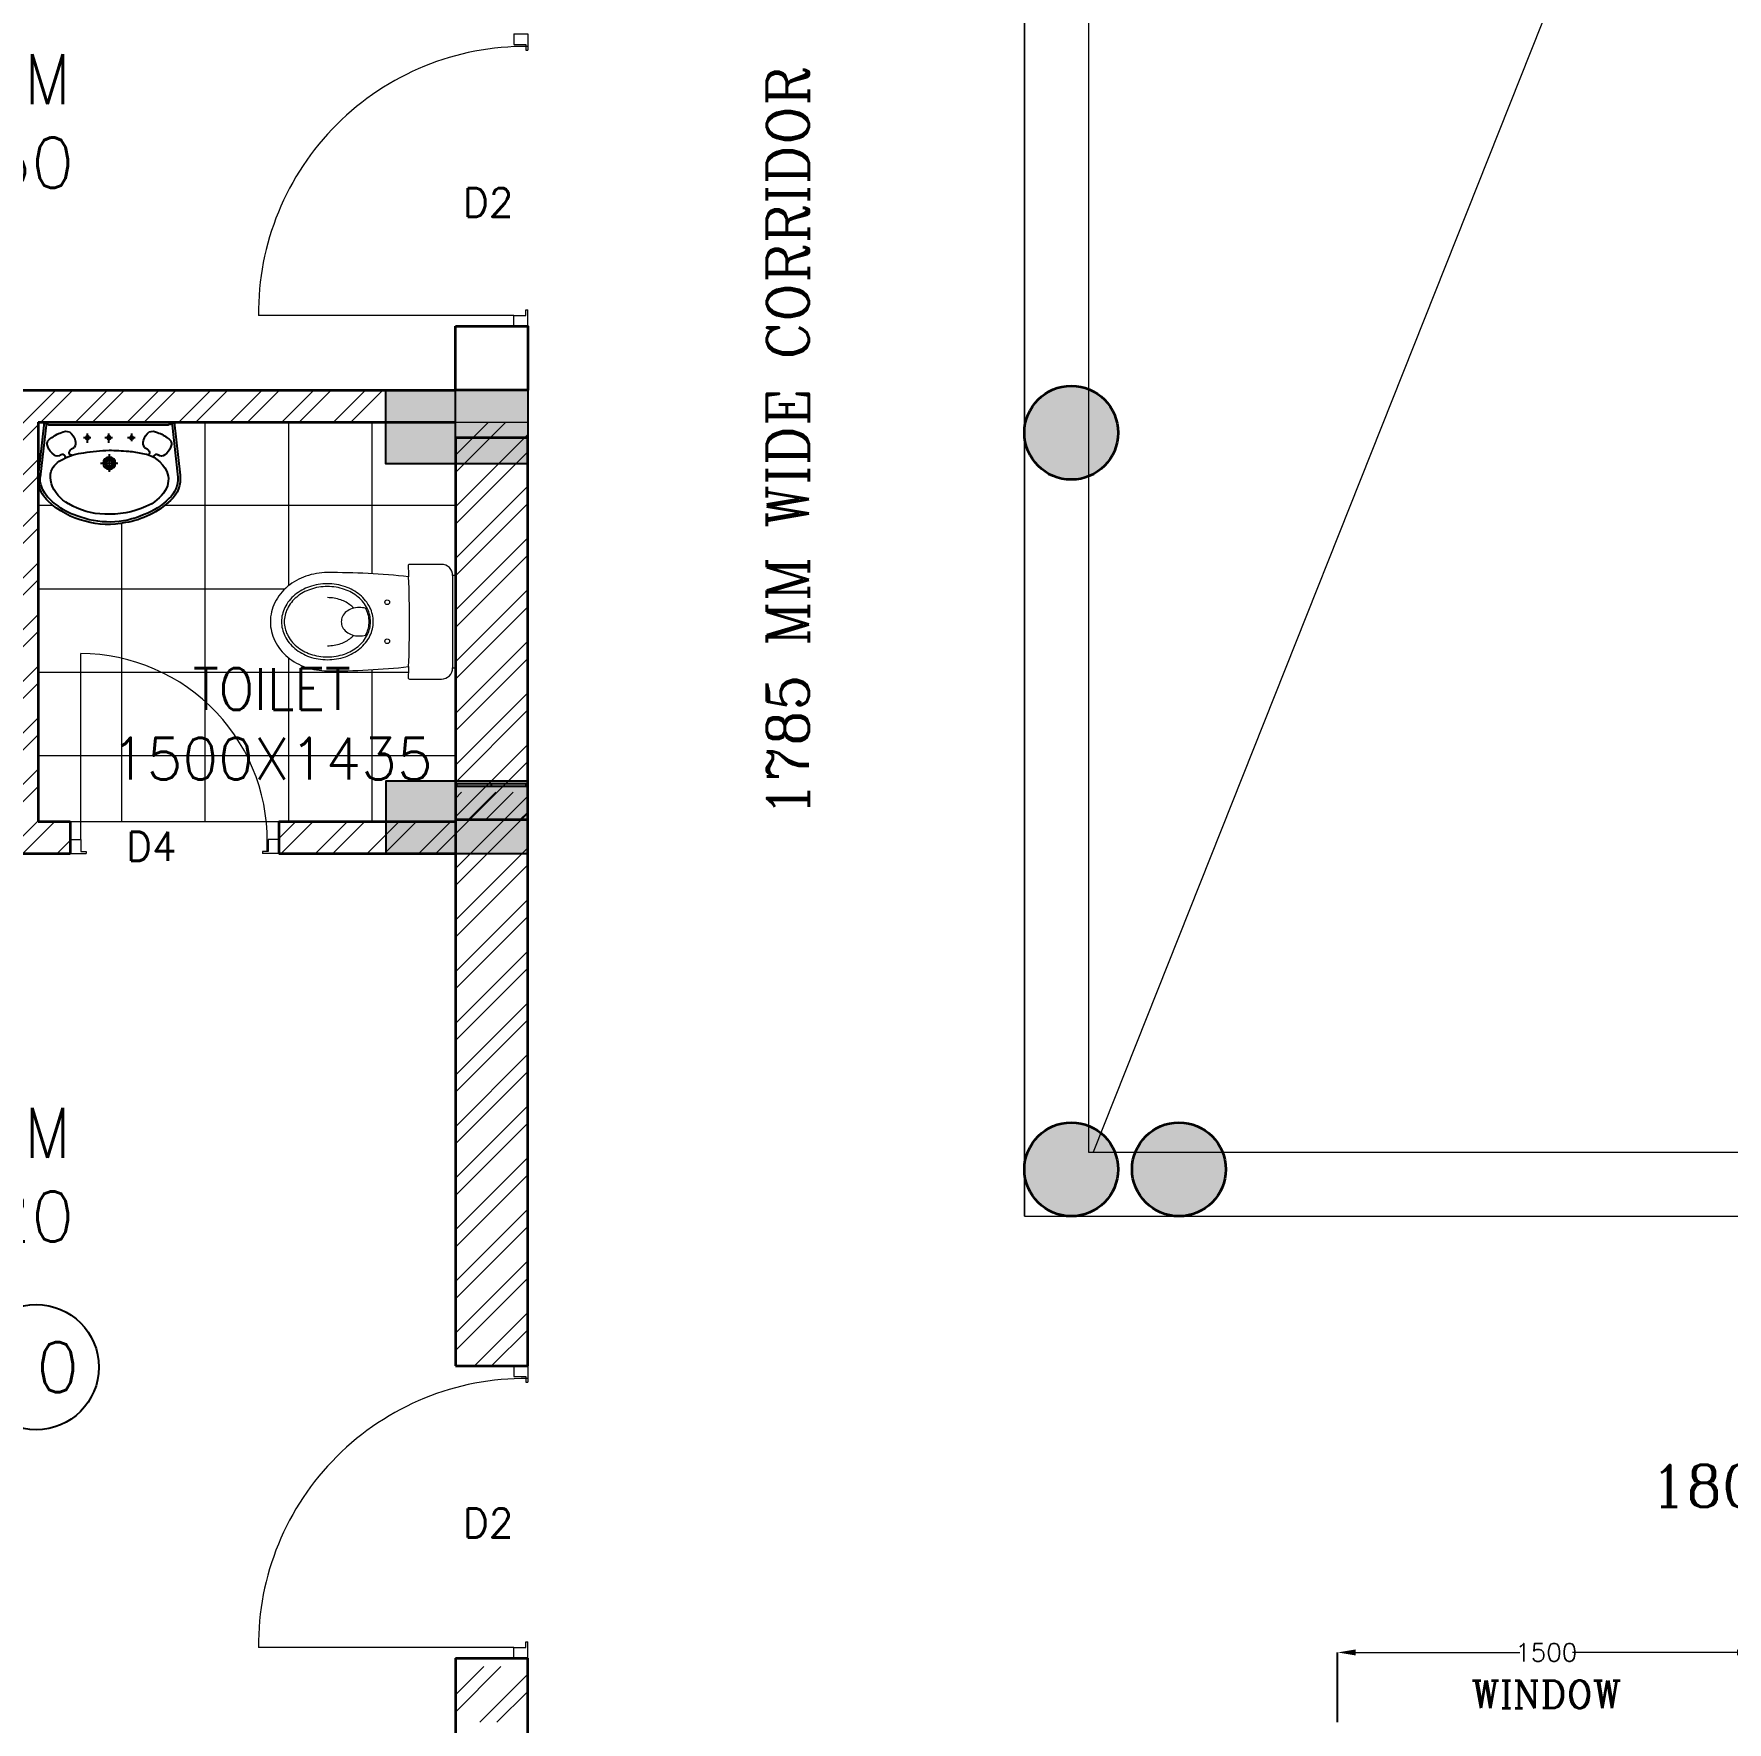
# Model space of a CAD drawing. Extents: x -52083 to 49512, y -145230 to 20224.
# Drawn here: x -43518 to -37431, y -13713 to -7646 of the extents above; entities that cross this region are included whole.
import ezdxf
from ezdxf.enums import TextEntityAlignment as Align

# ---------------------------------------------------------------- set-up
doc = ezdxf.new("R2010")
doc.units = 0
doc.header["$LTSCALE"] = 0.5
doc.header["$MEASUREMENT"] = 0
doc.header["$PDMODE"] = 32
for name, color, linetype, lineweight in [('1050x2100 Door', 6, 'Continuous', 5), ('750x2100 Door', 5, 'Continuous', 5), ('COL', 1, 'Continuous', 35), ('DIM', 3, 'Continuous', 5), ('Furniture', 30, 'Continuous', 13), ('Hatch-1', 8, 'Continuous', 5), ('SILL', 8, 'Continuous', 13), ('wall-1', 7, 'Continuous', 35)]:
    doc.layers.add(name, color=color, linetype=linetype, lineweight=lineweight)
for name, color, linetype in [('Asbuilt', 7, 'Continuous'), ('PDF_Text', 5, 'Continuous'), ('PDF_WALL', 1, 'Continuous'), ('SA-FUR', 3, 'Continuous'), ('Toi-Euip', 8, 'Continuous')]:
    doc.layers.add(name, color=color, linetype=linetype)
doc.styles.add('RomanS', font='romans.shx')
doc.styles.get("Standard").update_dxf_attribs({"font": 'romans.shx'})
doc.dimstyles.new('Sa-dim', dxfattribs={"dimtxt": 65, "dimasz": 65, "dimexe": 0, "dimexo": 0, "dimtad": 0, "dimdec": 0, "dimdsep": 46, "dimtxsty": 'Standard', "dimcen": 0, "dimclrd": 256, "dimclre": 7, "dimclrt": 1, "dimadec": 0, "dimazin": 0, "dimtfac": 1, "dimtdec": 0, "dimtmove": 0, "dimatfit": 3, "dimfxl": 1, "dimlwd": -1, "dimarcsym": 0})
pattern_1 = [(45, (5394.74, 2e-13), (-92.80777, 92.80777), []), (45, (5456.61, 2e-13), (-92.80777, 92.80777), [])]

# ---------------------------------------------------------------- blocks, each defined once
blk = doc.blocks.new('*D420')
at = {"layer": 'Defpoints', "color": 0, "transparency": 16777216}
for p in [(-37331.5, -13462.8), (-38831.5, -13713.3), (-37331.5, -13713.3)]:
    blk.add_point(p, dxfattribs=at)
at = {"layer": 'DIM', "color": 7, "lineweight": -2, "transparency": 16777216}
for p, q in [((-38831.5, -13713.3), (-38831.5, -13462.8)), ((-37331.5, -13713.3), (-37331.5, -13462.8))]:
    blk.add_line(p, q, dxfattribs=at)
at = {"layer": 'DIM', "transparency": 16777216}
for p, q in [((-38766.5, -13462.8), (-38176, -13462.8)), ((-37396.5, -13462.8), (-37987, -13462.8))]:
    blk.add_line(p, q, dxfattribs=at)
for points in [[(-38766.5, -13452), (-38766.5, -13473.6), (-38831.5, -13462.8)], [(-37396.5, -13452), (-37396.5, -13473.6), (-37331.5, -13462.8)]]:
    blk.add_solid(points, dxfattribs=at)
at = {"layer": 'DIM', "color": 1, "transparency": 16777216, "insert": (-38081.5, -13462.8), "char_height": 65, "attachment_point": 5}
blk.add_mtext('1500', dxfattribs=at)
blk = doc.blocks.new('1050x2100')
at = {"layer": '1050x2100 Door'}
for p, q in [((289971.9, 46661.9), (289971.9, 46711.8)), ((289971.9, 46711.8), (290030.3, 46711.8)), ((289971.9, 46661.9), (289971.9, 46711.8)), ((290010.2, 46661.9), (290010.2, 46705.1)), ((290010.2, 46705.1), (290030.3, 46705.1)), ((290030.3, 46705.1), (290030.3, 46711.8)), ((291021.9, 46711.8), (290963.5, 46711.8)), ((290963.5, 46705.1), (290963.5, 46711.8)), ((290983.6, 46705.1), (290963.5, 46705.1)), ((290983.6, 46661.9), (290983.6, 46705.1)), ((291021.9, 46661.9), (291021.9, 46711.8)), ((289971.9, 46661.9), (290010.2, 46661.9)), ((291021.9, 46661.9), (290983.6, 46661.9)), ((290983.6, 46661.9), (290983.6, 45743.9))]:
    blk.add_line(p, q, dxfattribs=at)
blk.add_arc((290976, 46702.9), 959, 179.47012, 270.45631, dxfattribs=at)
blk = doc.blocks.new('A$C3fd4a479')
h = blk.add_hatch(color=0)
h.dxf.hatch_style = 1
h.paths.add_polyline_path([(-2605, 89.5), (-3115, 89.5), (-3115, -175.5), (-2605, -175.5)])
h = blk.add_hatch(color=0)
h.dxf.hatch_style = 1
h.paths.add_polyline_path([(1812, 89.5), (1302, 89.5), (1302, -175.5), (1812, -175.5)])
h = blk.add_hatch(color=0)
h.dxf.hatch_style = 1
h.paths.add_polyline_path([(-2605, -1315.5), (-3115, -1315.5), (-3115, -1575.5), (-2605, -1575.5)])
h = blk.add_hatch(color=0)
h.dxf.hatch_style = 1
h.paths.add_polyline_path([(1812, -1315.5), (1302, -1315.5), (1302, -1575.5), (1812, -1575.5)])
at = {"layer": 'Asbuilt', "color": 0}
for points in [[(-2605, -175.5), (-3115, -175.5), (-3115, 89.5), (-2605, 89.5)], [(1812, -175.5), (1302, -175.5), (1302, 89.5), (1812, 89.5)], [(-2605, -1315.5), (-3115, -1315.5), (-3115, -1575.5), (-2605, -1575.5)], [(1812, -1315.5), (1302, -1315.5), (1302, -1575.5), (1812, -1575.5)]]:
    blk.add_lwpolyline(points, close=True, dxfattribs=at)
blk = doc.blocks.new('CD 750x2100')
blk.add_line((42.3, 26.9), (42.3, 694.9))
blk.add_arc((40.3, 22.2), 672.7, 356.72046, 89.82506)
at = {"layer": '750x2100 Door'}
for p, q in [((4, 26.9), (42.3, 26.9)), ((4, 26.9), (4, -23)), ((42.3, 26.9), (42.3, -16.3)), ((715.7, 26.9), (715.7, -16.3)), ((754, 26.9), (715.7, 26.9)), ((754, 26.9), (754, -23)), ((754, 26.9), (754, -23)), ((4, -23), (62.4, -23)), ((42.3, -16.3), (62.4, -16.3)), ((62.4, -16.3), (62.4, -23)), ((695.6, -16.3), (695.6, -23)), ((715.7, -16.3), (695.6, -16.3)), ((754, -23), (695.6, -23))]:
    blk.add_line(p, q, dxfattribs=at)
blk = doc.blocks.new('A$C054a1436')
at = {"color": 1}
blk.add_circle((225, 225), 225, dxfattribs=at)
blk.add_attdef('T1', text='', height=180).set_placement((225, 225), align=Align.MIDDLE_CENTER)
blk = doc.blocks.new('A$C029a48cf')
blk.add_line((-10, 166), (-10, -166))
for points in [[(-168.1, 161.4, 0.029046), (-460, 176.5, 0.08272), (-537.4, 163.6, 0.090502), (-602.2, 127.3, 0.104235), (-648.7, 68.8, 0.116575), (-665, 0, 0.116575), (-648.7, -68.8, 0.104235), (-602.2, -127.3, 0.090502), (-537.4, -163.6, 0.08272), (-460, -176.5, 0.029046), (-168.1, -161.4, -0.00263), (-170, -201, 0.414214), (-165, -206), (-50, -206, 0.414214), (-10, -166), (-5, -166, 0.414214), (0, -161), (0, 161, 0.414214), (-5, 166), (-10, 166, 0.414214), (-50, 206), (-165, 206, 0.414214), (-170, 201, -0.00263)], [(-625, 0, 0.116575), (-613, -50.9, 0.104235), (-576.7, -96.5, 0.090502), (-524.5, -125.8, 0.08272), (-460, -136.5, 0.08272), (-395.5, -125.8, 0.090502), (-343.3, -96.5, 0.104235), (-307, -50.9, 0.116575), (-295, 0, 0.116575), (-307, 50.9, 0.104235), (-343.3, 96.5, 0.090502), (-395.5, 125.8, 0.08272), (-460, 136.5, 0.08272), (-524.5, 125.8, 0.090502), (-576.7, 96.5, 0.104235), (-613, 50.9, 0.116575)], [(-615, 0, 0.116575), (-604, -46.4, 0.104235), (-570.3, -88.8, 0.090502), (-521.2, -116.3, 0.08272), (-460, -126.5, 0.08272), (-398.8, -116.3, 0.090502), (-349.7, -88.8, 0.104235), (-316, -46.4, 0.116575), (-305, 0, 0.116575), (-316, 46.4, 0.104235), (-349.7, 88.8, 0.090502), (-398.8, 116.3, 0.08272), (-460, 126.5, 0.08272), (-521.2, 116.3, 0.090502), (-570.3, 88.8, 0.104235), (-604, 46.4, 0.116575)]]:
    blk.add_lwpolyline(points, format="xyb", close=True)
for points in [[(-365.7, 48.9, 0.036112), (-375.2, 58, 0.090502), (-411.7, 78.5, 0.08272), (-460, 86.5, 0.08272)], [(-322.3, 47.8, 0.074737), (-345.9, 51.3, 0.080041), (-371.1, 47.3, 0.088843), (-391.4, 36.3, 0.10499), (-405.6, 19, 0.120185), (-410.2, 0, 0.120185)], [(-410.2, 0, 0.120185), (-405.6, -19, 0.10499), (-391.4, -36.3, 0.088843), (-371.1, -47.3, 0.080041), (-345.9, -51.3, 0.074737), (-322.3, -47.8, 0.088843)], [(-322.3, -47.8, 0.008108), (-320.4, -44.2, 0.116575), (-310, 0, 0.116575), (-320.4, 44.2, 0.008108), (-322.3, 47.8, 0.090502)], [(-460, -86.5, 0.08272), (-411.7, -78.5, 0.090502), (-375.2, -58, 0.036112), (-365.7, -48.9, 0.116575)]]:
    blk.add_lwpolyline(points, format="xyb")
for centre in [(-245, 70), (-245, -70)]:
    blk.add_circle(centre, 8.58)
blk.add_arc((-3929.6, 0), 3764.9, 357.54236, 2.45764)
blk = doc.blocks.new('A$C5FEC0201')
at = {"layer": 'Toi-Euip'}
for p, q in [((0, 473.4), (184.7, 494.1)), ((0, 465.4), (191.4, 486.9)), ((0, 473.4), (0, 20.9)), ((9.6, 458.3), (9.6, 40.4)), ((71.9, 322.5), (39.4, 322.5)), ((54.4, 310.5), (54.4, 336.7)), ((71.9, 247.8), (39.4, 247.8)), ((54.4, 235.7), (54.4, 261.9)), ((173.4, 246.3), (112, 246.3)), ((143.3, 276.5), (143.3, 216.2)), ((54.4, 156.4), (54.4, 182.7)), ((66.7, 168.5), (39.4, 168.5)), ((0, 28.9), (191.4, 7.5)), ((0, 20.9), (184.7, 0.2))]:
    blk.add_line(p, q, dxfattribs=at)
for centre, radius in [((54.4, 322.5), 6.43), ((54.4, 247.8), 6.43), ((143.3, 246.3), 21.6), ((143.3, 246.3), 15.5), ((143.3, 246.3), 10.9), ((54.4, 168.5), 6.43)]:
    blk.add_circle(centre, radius, dxfattribs=at)
for centre, radius, start, end in [((-14.6, 453.5), 24.7, 11.14513, 53.7785), ((194.8, 411.5), 83.2, 73.23918, 96.99591), ((198.4, 409.1), 78.1, 56.79114, 95.14021), ((197.4, 387.4), 106, 42.34, 78.55208), ((181.9, 366.5), 123.1, 31.84149, 61.21457), ((66.2, 397.4), 34, 151.91921, 201.35614), ((155, 371.1), 126.1, 140.59825, 160.41359), ((76, 441.8), 20.7, 62.49081, 153.19095), ((67.6, 406.2), 56.9, 34.96691, 71.64959), ((120.5, 410.1), 8.6, 136.04031, 216.10739), ((100.5, 427.5), 17.9, 320.46419, 39.5358), ((202.8, 375.4), 80.1, 113.69295, 156.38132), ((191.3, 356.4), 94.7, 75.58544, 102.65463), ((173.3, 329.2), 126, 27.7975, 70.69461), ((66.3, 262.6), 287, 13.68007, 43.11994), ((134.7, 300.9), 200.3, 16.98939, 40.68541), ((74.8, 413.3), 49.2, 215.0585, 257.19296), ((72.7, 395.9), 31.9, 253.96544, 299.92088), ((114.3, 360.7), 26.8, 118.27151, 163.61398), ((106.8, 377.5), 8.55, 353.15264, 127.30389), ((273.3, 323.1), 166.8, 149.59023, 175.97193), ((121.5, 408.7), 8.72, 204.51045, 300.32874), ((72.7, 260.2), 247.5, 0.51874, 31.0564), ((45.2, 246.8), 302.7, 336.19508, 21.84971), ((898.2, 212.6), 800.7, 171.22276, 177.52001), ((82.7, 251), 274.2, 347.13905, 16.85156), ((830.4, 250.4), 732.1, 180.24313, 185.54823), ((23.3, 242.5), 297.5, 335.41071, 3.84539), ((397.3, 201.4), 296.4, 184.2321, 193.82674), ((59.7, 235.8), 293.9, 316.38455, 351.02297), ((74.8, 79), 49.2, 102.80704, 144.9415), ((72.7, 96.3), 31.9, 60.07912, 106.03456), ((114.3, 131.5), 26.8, 196.38602, 241.72849), ((218.2, 145.9), 109.8, 188.02022, 245.02213), ((164.1, 170.3), 139.7, 301.86033, 338.31323), ((67.5, 229.2), 275.4, 316.21733, 337.66735), ((66.2, 94.9), 34, 158.64386, 208.08079), ((155, 121.1), 126.1, 199.58641, 219.40175), ((106.5, 113.4), 7.39, 228.29837, 348.68026), ((120.5, 82.1), 8.6, 143.89261, 223.95969), ((120.7, 84.3), 7.73, 75.15228, 157.93068), ((100.5, 64.8), 17.9, 320.4642, 39.53581), ((-16.1, 41), 25.7, 308.74871, 358.57964), ((76, 50.4), 20.7, 206.80905, 297.50919), ((67.6, 86), 56.9, 288.35041, 325.03309), ((199.8, 111.6), 70.9, 246.77794, 302.40806), ((197.9, 98.8), 99.5, 262.39424, 318.61688), ((196, 101.8), 94.4, 267.2238, 318.08952)]:
    blk.add_arc(centre, radius, start, end, dxfattribs=at)

msp = doc.modelspace()

# ---------------------------------------------------------------- hatches: boundary and pattern name
h = msp.add_hatch(color=0)
h.dxf.hatch_style = 1
h.paths.add_polyline_path([(-41742.5, -8926.3), (-42002.5, -8926.3), (-42002.5, -9191.3), (-41742.5, -9191.3)])
h = msp.add_hatch(color=0)
h.dxf.hatch_style = 1
h.paths.add_polyline_path([(-41742.5, -10351.3), (-42002.5, -10351.3), (-42002.5, -10591.3), (-41742.5, -10591.3)])
at = {"layer": 'Asbuilt'}
h = msp.add_hatch(dxfattribs=at)
h.set_pattern_fill('BRICK', color=256, scale=250)
h.set_pattern_definition([(0, (-228435.135, -28340.38), (0, 62.5), []), (90, (-228435.14, -28340.38), (-125, 8e-15), [62.5, -62.5]), (90, (-228372.64, -28340.38), (-125, 8e-15), [-62.5, 62.5])])
h.paths.add_polyline_path([(-41742.5, -10341.3), (-42002.5, -10341.3), (-42002.5, -10351.3), (-41742.5, -10351.3)])
at = {"layer": 'Hatch-1'}
h = msp.add_hatch(dxfattribs=at)
h.set_pattern_fill('ANSI32,_O', color=256, scale=350)
h.set_pattern_definition(pattern_1)
h.paths.add_polyline_path([(-44792.6, -9816.3), (-43617.5, -9816.3), (-43617.5, -10591.3), (-43387.5, -10591.3), (-43387.5, -10541.4), (-43387.5, -10476.3), (-43502.5, -10476.3), (-43502.5, -9041.3), (-42252, -9041.3), (-42252, -8926.3), (-43617.5, -8926.3), (-43617.5, -9701.3), (-44792.6, -9701.3), (-44792.6, -8926.3), (-45022.6, -8926.3), (-45022.6, -8976.2), (-45022.6, -9041.3), (-44907.6, -9041.3), (-44907.6, -10476.3), (-46159, -10476.3), (-46159, -10591.3), (-45657.6, -10591.3), (-44792.6, -10591.3)])
h = msp.add_hatch(dxfattribs=at)
h.set_pattern_fill('ANSI32,_O', color=256, scale=350)
h.set_pattern_definition(pattern_1)
h.paths.add_polyline_path([(-42002.5, -9041.3), (-41742.5, -9041.3), (-41742.5, -12433.3), (-42002.5, -12433.3)])
h = msp.add_hatch(dxfattribs=at)
h.set_pattern_fill('ANSI32,_O', color=256, scale=350)
h.set_pattern_definition([(45, (-126029.9, -1180), (-92.80777, 92.80777), []), (45, (-125968.02, -1180), (-92.80777, 92.80777), [])])
h.paths.add_polyline_path([(-41742.5, -10371.3), (-42002.5, -10371.3), (-42002.5, -10471.3), (-41742.5, -10471.3)])
h = msp.add_hatch(dxfattribs=at)
h.set_pattern_fill('ANSI32,_O', color=256, scale=350)
h.set_pattern_definition(pattern_1)
h.paths.add_polyline_path([(-42002.5, -10591.3), (-42637.5, -10591.3), (-42637.5, -10476.3), (-42002.5, -10476.3)])
h = msp.add_hatch(dxfattribs=at)
h.set_pattern_fill('ANSI32,_O', color=256, scale=350)
h.set_pattern_definition(pattern_1)
h.paths.add_polyline_path([(-41742.5, -13513.3), (-42002.5, -13513.3), (-42002.5, -13713.3), (-41742.5, -13713.3)])

# ---------------------------------------------------------------- linework, layer by layer
for p, q in [((-42002.5, -8696.3, 2637.8), (-41742.5, -8696.3, 2637.8)), ((-42002.5, -8926.3, 2637.8), (-41742.5, -8926.3, 2637.8)), ((-42002.5, -9098.3, 2637.8), (-41742.5, -9098.3, 2637.8))]:
    msp.add_line(p, q)
at = {"layer": 'Asbuilt'}
for p, q in [((-41742.5, -8926.3, 2637.8), (-41742.5, -10471.3, 2637.8)), ((-42002.5, -9098.3, 2637.8), (-42002.5, -10471.3, 2637.8)), ((-42002.5, -10341.3, 2637.8), (-42002.5, -12433.3, 2637.8)), ((-42002.5, -13483.3, 2637.8), (-42002.5, -13973.3, 2637.8))]:
    msp.add_line(p, q, dxfattribs=at)
at = {"layer": 'Asbuilt', "color": 0, "elevation": 2637.8}
for points in [[(-41742.5, -9191.3), (-42002.5, -9191.3), (-42002.5, -8926.3), (-41742.5, -8926.3)], [(-41742.5, -10351.3), (-42002.5, -10351.3), (-42002.5, -10591.3), (-41742.5, -10591.3)]]:
    msp.add_lwpolyline(points, close=True, dxfattribs=at)
at = {"layer": 'COL'}
for centre in [(-39789, -9079.8, 2637.8), (-39789, -11726.8, 2637.8), (-39402, -11726.8, 2637.8)]:
    msp.add_circle(centre, 168.5, dxfattribs=at)
for points in [[(-39889.4, -9214.2, 2637.8), (-39911.3, -8963.9, 2637.8), (-39889.4, -8945.3, 2637.8)], [(-39883.6, -9219.2, 2637.8), (-39889.4, -8945.3, 2637.8), (-39883.6, -8940.3, 2637.8)], [(-39889.4, -9214.2, 2637.8), (-39889.4, -8945.3, 2637.8), (-39883.6, -9219.2, 2637.8)], [(-39857.3, -9233.2, 2637.8), (-39883.6, -8940.3, 2637.8), (-39857.3, -8926.4, 2637.8)], [(-39883.6, -9219.2, 2637.8), (-39883.6, -8940.3, 2637.8), (-39857.3, -9233.2, 2637.8)], [(-39851.4, -9236.3, 2637.8), (-39857.3, -8926.4, 2637.8), (-39851.4, -8923.2, 2637.8)], [(-39857.3, -9233.2, 2637.8), (-39857.3, -8926.4, 2637.8), (-39851.4, -9236.3, 2637.8)], [(-39822.1, -9244.4, 2637.8), (-39851.4, -8923.2, 2637.8), (-39822.1, -8915.1, 2637.8)], [(-39851.4, -9236.3, 2637.8), (-39851.4, -8923.2, 2637.8), (-39822.1, -9244.4, 2637.8)], [(-39816.3, -9246.1, 2637.8), (-39822.1, -8915.1, 2637.8), (-39816.3, -8913.5, 2637.8)], [(-39822.1, -9244.4, 2637.8), (-39822.1, -8915.1, 2637.8), (-39816.3, -9246.1, 2637.8)], [(-39785.8, -9247.7, 2637.8), (-39816.3, -8913.5, 2637.8), (-39785.8, -8911.8, 2637.8)], [(-39816.3, -9246.1, 2637.8), (-39816.3, -8913.5, 2637.8), (-39785.8, -9247.7, 2637.8)], [(-39779.9, -9248, 2637.8), (-39785.8, -8911.8, 2637.8), (-39779.9, -8911.5, 2637.8)], [(-39785.8, -9247.7, 2637.8), (-39785.8, -8911.8, 2637.8), (-39779.9, -9248, 2637.8)], [(-39779.9, -9248, 2637.8), (-39779.9, -8911.5, 2637.8), (-39749.8, -9243.1, 2637.8)], [(-39749.8, -9243.1, 2637.8), (-39779.9, -8911.5, 2637.8), (-39749.8, -8916.4, 2637.8)], [(-39749.8, -9243.1, 2637.8), (-39749.8, -8916.4, 2637.8), (-39743.9, -9242.1, 2637.8)], [(-39743.9, -9242.1, 2637.8), (-39749.8, -8916.4, 2637.8), (-39743.9, -8917.4, 2637.8)], [(-39743.9, -9242.1, 2637.8), (-39743.9, -8917.4, 2637.8), (-39716, -9231, 2637.8)], [(-39716, -9231, 2637.8), (-39743.9, -8917.4, 2637.8), (-39716, -8928.6, 2637.8)], [(-39716, -9231, 2637.8), (-39716, -8928.6, 2637.8), (-39710.1, -9228.6, 2637.8)], [(-39710.1, -9228.6, 2637.8), (-39716, -8928.6, 2637.8), (-39710.1, -8930.9, 2637.8)], [(-39710.1, -9228.6, 2637.8), (-39710.1, -8930.9, 2637.8), (-39685.8, -9212.2, 2637.8)], [(-39685.8, -9212.2, 2637.8), (-39710.1, -8930.9, 2637.8), (-39685.8, -8947.4, 2637.8)], [(-39939.3, -9153.9, 2637.8), (-39948.7, -9026, 2637.8), (-39939.3, -9005.6, 2637.8)], [(-39933.4, -9166.6, 2637.8), (-39939.3, -9005.6, 2637.8), (-39933.4, -8992.9, 2637.8)], [(-39939.3, -9153.9, 2637.8), (-39939.3, -9005.6, 2637.8), (-39933.4, -9166.6, 2637.8)], [(-39917.2, -9187.9, 2637.8), (-39933.4, -8992.9, 2637.8), (-39917.2, -8971.6, 2637.8)], [(-39933.4, -9166.6, 2637.8), (-39933.4, -8992.9, 2637.8), (-39917.2, -9187.9, 2637.8)], [(-39911.3, -9195.6, 2637.8), (-39917.2, -8971.6, 2637.8), (-39911.3, -8963.9, 2637.8)], [(-39917.2, -9187.9, 2637.8), (-39917.2, -8971.6, 2637.8), (-39911.3, -9195.6, 2637.8)], [(-39911.3, -9195.6, 2637.8), (-39911.3, -8963.9, 2637.8), (-39889.4, -9214.2, 2637.8)], [(-39685.8, -9212.2, 2637.8), (-39685.8, -8947.4, 2637.8), (-39679.9, -9208.2, 2637.8)], [(-39679.9, -9208.2, 2637.8), (-39685.8, -8947.4, 2637.8), (-39679.9, -8951.3, 2637.8)], [(-39679.9, -9208.2, 2637.8), (-39679.9, -8951.3, 2637.8), (-39660.7, -9187.9, 2637.8)], [(-39660.7, -9187.9, 2637.8), (-39679.9, -8951.3, 2637.8), (-39660.7, -8971.6, 2637.8)], [(-39660.7, -9187.9, 2637.8), (-39660.7, -8971.6, 2637.8), (-39654.9, -9181.7, 2637.8)], [(-39654.9, -9181.7, 2637.8), (-39660.7, -8971.6, 2637.8), (-39654.9, -8977.8, 2637.8)], [(-39654.9, -9181.7, 2637.8), (-39654.9, -8977.8, 2637.8), (-39642, -9160.3, 2637.8)], [(-39642, -9160.3, 2637.8), (-39654.9, -8977.8, 2637.8), (-39642, -8999.3, 2637.8)], [(-39642, -9160.3, 2637.8), (-39642, -8999.3, 2637.8), (-39636.1, -9150.5, 2637.8)], [(-39636.1, -9150.5, 2637.8), (-39642, -8999.3, 2637.8), (-39636.1, -9009, 2637.8)], [(-39954.6, -9106.9, 2637.8), (-39956.5, -9061.6, 2637.8), (-39954.6, -9052.7, 2637.8)], [(-39956.5, -9098, 2637.8), (-39956.5, -9061.6, 2637.8), (-39954.6, -9106.9, 2637.8)], [(-39948.7, -9133.6, 2637.8), (-39954.6, -9052.7, 2637.8), (-39948.7, -9026, 2637.8)], [(-39954.6, -9106.9, 2637.8), (-39954.6, -9052.7, 2637.8), (-39948.7, -9133.6, 2637.8)], [(-39948.7, -9133.6, 2637.8), (-39948.7, -9026, 2637.8), (-39939.3, -9153.9, 2637.8)], [(-39636.1, -9150.5, 2637.8), (-39636.1, -9009, 2637.8), (-39630.3, -9133.4, 2637.8)], [(-39630.3, -9133.4, 2637.8), (-39636.1, -9009, 2637.8), (-39630.3, -9026.1, 2637.8)], [(-39630.3, -9133.4, 2637.8), (-39630.3, -9026.1, 2637.8), (-39626.4, -9121.7, 2637.8)], [(-39626.4, -9121.7, 2637.8), (-39630.3, -9026.1, 2637.8), (-39626.4, -9037.8, 2637.8)], [(-39626.4, -9121.7, 2637.8), (-39626.4, -9037.8, 2637.8), (-39624.4, -9116, 2637.8)], [(-39624.4, -9116, 2637.8), (-39626.4, -9037.8, 2637.8), (-39624.4, -9043.5, 2637.8)], [(-39624.4, -9116, 2637.8), (-39624.4, -9043.5, 2637.8), (-39620.5, -9079.8, 2637.8)], [(-39822.1, -11891.4, 2637.8), (-39851.4, -11570.2, 2637.8), (-39822.1, -11562.1, 2637.8)], [(-39816.3, -11893.1, 2637.8), (-39822.1, -11562.1, 2637.8), (-39816.3, -11560.5, 2637.8)], [(-39822.1, -11891.4, 2637.8), (-39822.1, -11562.1, 2637.8), (-39816.3, -11893.1, 2637.8)], [(-39785.8, -11894.7, 2637.8), (-39816.3, -11560.5, 2637.8), (-39785.8, -11558.8, 2637.8)], [(-39816.3, -11893.1, 2637.8), (-39816.3, -11560.5, 2637.8), (-39785.8, -11894.7, 2637.8)], [(-39779.9, -11895, 2637.8), (-39785.8, -11558.8, 2637.8), (-39779.9, -11558.5, 2637.8)], [(-39785.8, -11894.7, 2637.8), (-39785.8, -11558.8, 2637.8), (-39779.9, -11895, 2637.8)], [(-39779.9, -11895, 2637.8), (-39779.9, -11558.5, 2637.8), (-39749.8, -11890.1, 2637.8)], [(-39749.8, -11890.1, 2637.8), (-39779.9, -11558.5, 2637.8), (-39749.8, -11563.4, 2637.8)], [(-39749.8, -11890.1, 2637.8), (-39749.8, -11563.4, 2637.8), (-39743.9, -11889.1, 2637.8)], [(-39743.9, -11889.1, 2637.8), (-39749.8, -11563.4, 2637.8), (-39743.9, -11564.4, 2637.8)], [(-39429.3, -11893.1, 2637.8), (-39464.4, -11570.2, 2637.8), (-39429.3, -11560.5, 2637.8)], [(-39392.9, -11895, 2637.8), (-39429.3, -11560.5, 2637.8), (-39392.9, -11558.5, 2637.8)], [(-39429.3, -11893.1, 2637.8), (-39429.3, -11560.5, 2637.8), (-39392.9, -11895, 2637.8)], [(-39392.9, -11895, 2637.8), (-39392.9, -11558.5, 2637.8), (-39356.9, -11889.1, 2637.8)], [(-39356.9, -11889.1, 2637.8), (-39392.9, -11558.5, 2637.8), (-39356.9, -11564.4, 2637.8)], [(-39917.2, -11834.9, 2637.8), (-39933.4, -11639.9, 2637.8), (-39917.2, -11618.6, 2637.8)], [(-39911.3, -11842.6, 2637.8), (-39917.2, -11618.6, 2637.8), (-39911.3, -11610.9, 2637.8)], [(-39917.2, -11834.9, 2637.8), (-39917.2, -11618.6, 2637.8), (-39911.3, -11842.6, 2637.8)], [(-39889.4, -11861.2, 2637.8), (-39911.3, -11610.9, 2637.8), (-39889.4, -11592.3, 2637.8)], [(-39911.3, -11842.6, 2637.8), (-39911.3, -11610.9, 2637.8), (-39889.4, -11861.2, 2637.8)], [(-39883.6, -11866.2, 2637.8), (-39889.4, -11592.3, 2637.8), (-39883.6, -11587.3, 2637.8)], [(-39889.4, -11861.2, 2637.8), (-39889.4, -11592.3, 2637.8), (-39883.6, -11866.2, 2637.8)], [(-39857.3, -11880.2, 2637.8), (-39883.6, -11587.3, 2637.8), (-39857.3, -11573.4, 2637.8)], [(-39883.6, -11866.2, 2637.8), (-39883.6, -11587.3, 2637.8), (-39857.3, -11880.2, 2637.8)], [(-39851.4, -11883.3, 2637.8), (-39857.3, -11573.4, 2637.8), (-39851.4, -11570.2, 2637.8)], [(-39857.3, -11880.2, 2637.8), (-39857.3, -11573.4, 2637.8), (-39851.4, -11883.3, 2637.8)], [(-39851.4, -11883.3, 2637.8), (-39851.4, -11570.2, 2637.8), (-39822.1, -11891.4, 2637.8)], [(-39743.9, -11889.1, 2637.8), (-39743.9, -11564.4, 2637.8), (-39716, -11878, 2637.8)], [(-39716, -11878, 2637.8), (-39743.9, -11564.4, 2637.8), (-39716, -11575.6, 2637.8)], [(-39716, -11878, 2637.8), (-39716, -11575.6, 2637.8), (-39710.1, -11875.6, 2637.8)], [(-39710.1, -11875.6, 2637.8), (-39716, -11575.6, 2637.8), (-39710.1, -11577.9, 2637.8)], [(-39710.1, -11875.6, 2637.8), (-39710.1, -11577.9, 2637.8), (-39685.8, -11859.2, 2637.8)], [(-39685.8, -11859.2, 2637.8), (-39710.1, -11577.9, 2637.8), (-39685.8, -11594.4, 2637.8)], [(-39685.8, -11859.2, 2637.8), (-39685.8, -11594.4, 2637.8), (-39679.9, -11855.2, 2637.8)], [(-39679.9, -11855.2, 2637.8), (-39685.8, -11594.4, 2637.8), (-39679.9, -11598.3, 2637.8)], [(-39679.9, -11855.2, 2637.8), (-39679.9, -11598.3, 2637.8), (-39660.7, -11834.9, 2637.8)], [(-39660.7, -11834.9, 2637.8), (-39679.9, -11598.3, 2637.8), (-39660.7, -11618.6, 2637.8)], [(-39660.7, -11834.9, 2637.8), (-39660.7, -11618.6, 2637.8), (-39654.9, -11828.7, 2637.8)], [(-39654.9, -11828.7, 2637.8), (-39660.7, -11618.6, 2637.8), (-39654.9, -11624.8, 2637.8)], [(-39524.3, -11842.6, 2637.8), (-39546.4, -11639.9, 2637.8), (-39524.3, -11610.9, 2637.8)], [(-39496.6, -11866.2, 2637.8), (-39524.3, -11610.9, 2637.8), (-39496.6, -11587.3, 2637.8)], [(-39524.3, -11842.6, 2637.8), (-39524.3, -11610.9, 2637.8), (-39496.6, -11866.2, 2637.8)], [(-39464.4, -11883.3, 2637.8), (-39496.6, -11587.3, 2637.8), (-39464.4, -11570.2, 2637.8)], [(-39496.6, -11866.2, 2637.8), (-39496.6, -11587.3, 2637.8), (-39464.4, -11883.3, 2637.8)], [(-39464.4, -11883.3, 2637.8), (-39464.4, -11570.2, 2637.8), (-39429.3, -11893.1, 2637.8)], [(-39356.9, -11889.1, 2637.8), (-39356.9, -11564.4, 2637.8), (-39323.1, -11875.6, 2637.8)], [(-39323.1, -11875.6, 2637.8), (-39356.9, -11564.4, 2637.8), (-39323.1, -11577.9, 2637.8)], [(-39323.1, -11875.6, 2637.8), (-39323.1, -11577.9, 2637.8), (-39292.9, -11855.2, 2637.8)], [(-39292.9, -11855.2, 2637.8), (-39323.1, -11577.9, 2637.8), (-39292.9, -11598.3, 2637.8)], [(-39292.9, -11855.2, 2637.8), (-39292.9, -11598.3, 2637.8), (-39267.9, -11828.7, 2637.8)], [(-39267.9, -11828.7, 2637.8), (-39292.9, -11598.3, 2637.8), (-39267.9, -11624.8, 2637.8)], [(-39948.7, -11780.6, 2637.8), (-39954.6, -11699.7, 2637.8), (-39948.7, -11673, 2637.8)], [(-39939.3, -11800.9, 2637.8), (-39948.7, -11673, 2637.8), (-39939.3, -11652.6, 2637.8)], [(-39948.7, -11780.6, 2637.8), (-39948.7, -11673, 2637.8), (-39939.3, -11800.9, 2637.8)], [(-39933.4, -11813.6, 2637.8), (-39939.3, -11652.6, 2637.8), (-39933.4, -11639.9, 2637.8)], [(-39939.3, -11800.9, 2637.8), (-39939.3, -11652.6, 2637.8), (-39933.4, -11813.6, 2637.8)], [(-39933.4, -11813.6, 2637.8), (-39933.4, -11639.9, 2637.8), (-39917.2, -11834.9, 2637.8)], [(-39654.9, -11828.7, 2637.8), (-39654.9, -11624.8, 2637.8), (-39642, -11807.3, 2637.8)], [(-39642, -11807.3, 2637.8), (-39654.9, -11624.8, 2637.8), (-39642, -11646.3, 2637.8)], [(-39642, -11807.3, 2637.8), (-39642, -11646.3, 2637.8), (-39636.1, -11797.5, 2637.8)], [(-39636.1, -11797.5, 2637.8), (-39642, -11646.3, 2637.8), (-39636.1, -11656, 2637.8)], [(-39636.1, -11797.5, 2637.8), (-39636.1, -11656, 2637.8), (-39630.3, -11780.4, 2637.8)], [(-39630.3, -11780.4, 2637.8), (-39636.1, -11656, 2637.8), (-39630.3, -11673.1, 2637.8)], [(-39630.3, -11780.4, 2637.8), (-39630.3, -11673.1, 2637.8), (-39626.4, -11768.7, 2637.8)], [(-39626.4, -11768.7, 2637.8), (-39630.3, -11673.1, 2637.8), (-39626.4, -11684.8, 2637.8)], [(-39626.4, -11768.7, 2637.8), (-39626.4, -11684.8, 2637.8), (-39624.4, -11763, 2637.8)], [(-39624.4, -11763, 2637.8), (-39626.4, -11684.8, 2637.8), (-39624.4, -11690.5, 2637.8)], [(-39561.7, -11780.6, 2637.8), (-39569.5, -11708.6, 2637.8), (-39561.7, -11673, 2637.8)], [(-39546.4, -11813.6, 2637.8), (-39561.7, -11673, 2637.8), (-39546.4, -11639.9, 2637.8)], [(-39561.7, -11780.6, 2637.8), (-39561.7, -11673, 2637.8), (-39546.4, -11813.6, 2637.8)], [(-39546.4, -11813.6, 2637.8), (-39546.4, -11639.9, 2637.8), (-39524.3, -11842.6, 2637.8)], [(-39267.9, -11828.7, 2637.8), (-39267.9, -11624.8, 2637.8), (-39249.1, -11797.5, 2637.8)], [(-39249.1, -11797.5, 2637.8), (-39267.9, -11624.8, 2637.8), (-39249.1, -11656, 2637.8)], [(-39249.1, -11797.5, 2637.8), (-39249.1, -11656, 2637.8), (-39237.4, -11763, 2637.8)], [(-39237.4, -11763, 2637.8), (-39249.1, -11656, 2637.8), (-39237.4, -11690.5, 2637.8)], [(-39954.6, -11753.9, 2637.8), (-39956.5, -11708.6, 2637.8), (-39954.6, -11699.7, 2637.8)], [(-39956.5, -11745, 2637.8), (-39956.5, -11708.6, 2637.8), (-39954.6, -11753.9, 2637.8)], [(-39954.6, -11753.9, 2637.8), (-39954.6, -11699.7, 2637.8), (-39948.7, -11780.6, 2637.8)], [(-39624.4, -11763, 2637.8), (-39624.4, -11690.5, 2637.8), (-39620.5, -11726.8, 2637.8)], [(-39569.5, -11745, 2637.8), (-39569.5, -11708.6, 2637.8), (-39561.7, -11780.6, 2637.8)], [(-39237.4, -11763, 2637.8), (-39237.4, -11690.5, 2637.8), (-39233.5, -11726.8, 2637.8)]]:
    msp.add_solid(points, dxfattribs=at)
at = {"layer": 'Furniture'}
for p, q in [((-39957.5, -11895.3, 2637.8), (-39956.8, -5873.3, 2637.8)), ((-39957.5, -5873.3, 2637.8), (-39957.5, -11895.3, 2637.8)), ((-39957.5, -11895.3, 2637.8), (-32277.5, -11895.3, 2637.8)), ((-39957.5, -11895.3, 2637.8), (-32277.5, -11895.3, 2637.8))]:
    msp.add_line(p, q, dxfattribs=at)
at = {"layer": 'Hatch-1'}
for p, q in [((-43448, -9341.3, 2637.8), (-43502.5, -9341.3, 2637.8)), ((-42002.8, -9341.3, 2637.8), (-43047.7, -9341.3, 2637.8)), ((-42615.8, -9641.3, 2637.8), (-43502.5, -9641.3, 2637.8)), ((-42171.7, -9941.3, 2637.8), (-43502.5, -9941.3, 2637.8)), ((-42002.6, -10241.3, 2637.8), (-43502.5, -10241.3, 2637.8)), ((-43387.5, -10476.3, 2637.8), (-42637.5, -10476.3, 2637.8))]:
    msp.add_line(p, q, dxfattribs=at)
at = {"layer": 'Hatch-1', "elevation": 2637.8}
for points in [[(-42902.5, -9041.3), (-42902.5, -10476.3)], [(-42602.5, -9041.3), (-42602.5, -9629.5)], [(-42302.5, -9041.3), (-42302.5, -9586.3)], [(-43202.5, -9405.5), (-43202.5, -10476.3)], [(-42602.5, -9888), (-42602.5, -10476.3)], [(-42302.5, -9931.2), (-42302.5, -10476.3)]]:
    msp.add_lwpolyline(points, dxfattribs=at)
for points in [[(-42002.5, -9041.3), (-41742.5, -9041.3), (-41742.5, -12433.3), (-42002.5, -12433.3)], [(-42002.5, -10591.3), (-42637.5, -10591.3), (-42637.5, -10476.3), (-42002.5, -10476.3)]]:
    msp.add_lwpolyline(points, close=True, dxfattribs=at)
at = {"layer": 'PDF_WALL', "color": 3, "lineweight": 0}
for p, q in [((-39727.5, -5873.3, 2637.8), (-39727.5, -11665.3, 2637.8)), ((-39727.5, -11665.3, 2637.8), (-32507.5, -11665.3, 2637.8))]:
    msp.add_line(p, q, dxfattribs=at)
at = {"layer": 'SA-FUR', "color": 7}
msp.add_line((-41742.5, -10341.3, 2637.8), (-42002.5, -10341.3, 2637.8), dxfattribs=at)
at = {"layer": 'SILL'}
msp.add_line((-32507.5, 6454.7, 2637.8), (-39710.1, -11665.3, 2637.8), dxfattribs=at)
at = {"layer": 'wall-1'}
for p, q in [((-43617.5, -8926.3, 2637.8), (-42002.5, -8926.3, 2637.8)), ((-43502.5, -9041.3, 2637.8), (-42002.5, -9041.3, 2637.8)), ((-41742.5, -10471.3, 2637.8), (-42002.5, -10471.3, 2637.8))]:
    msp.add_line(p, q, dxfattribs=at)
at = {"layer": 'wall-1', "color": 7}
for p, q in [((-43502.5, -10476.3, 2637.8), (-43387.5, -10476.3, 2637.8)), ((-42637.5, -10476.3, 2637.8), (-42002.5, -10476.3, 2637.8)), ((-43617.5, -10591.3, 2637.8), (-43387.5, -10591.3, 2637.8)), ((-42637.5, -10591.3, 2637.8), (-42002.5, -10591.3, 2637.8)), ((-42002.5, -12433.3, 2637.8), (-41742.5, -12433.3, 2637.8)), ((-42002.5, -13483.3, 2637.8), (-41742.5, -13483.3, 2637.8))]:
    msp.add_line(p, q, dxfattribs=at)
at = {"layer": 'wall-1', "color": 7, "elevation": 2637.8}
msp.add_lwpolyline([(-42002.5, -8696.3), (-41742.5, -8696.3), (-41742.5, -8926.3), (-42002.5, -8926.3)], close=True, dxfattribs=at)
at = {"layer": 'wall-1', "elevation": 2637.8}
for points in [[(-43502.5, -9041.3), (-43502.5, -10476.3)], [(-41742.5, -10471.3), (-41742.5, -9098.3), (-42002.5, -9098.3), (-42002.5, -10471.3)], [(-43387.5, -10476.3), (-43387.5, -10591.3)], [(-42637.5, -10476.3), (-42637.5, -10591.3)]]:
    msp.add_lwpolyline(points, dxfattribs=at)
at = {"layer": 'wall-1', "color": 7, "elevation": 2637.8}
for points in [[(-42002.5, -10341.3), (-42002.5, -12433.3)], [(-41742.5, -12433.3), (-41742.5, -10341.3)], [(-42002.5, -13483.3), (-42002.5, -13943.3), (-41742.5, -13943.3), (-41742.5, -13483.3)]]:
    msp.add_lwpolyline(points, dxfattribs=at)

# ---------------------------------------------------------------- block references
ref = msp.add_blockref('A$C054a1436', (-43734.1, -12662.6, 2637.8))
ref.add_attrib('T1', '10', dxfattribs={"color": 1, "height": 180}).set_placement((-43509.1, -12437.6, 2637.8), align=Align.MIDDLE_CENTER)
at = {"layer": '1050x2100 Door', "rotation": 270}
for p in [(-88454.3, 282325.6, 2637.8), (-88454.3, 277538.6, 2637.8)]:
    msp.add_blockref('1050x2100', p, dxfattribs=at)
at = {"layer": '750x2100 Door'}
msp.add_blockref('CD 750x2100', (-43391.5, -10568.3, 2637.8), dxfattribs=at)
at = {"layer": 'COL'}
msp.add_blockref('A$C3fd4a479', (-43554, -9015.8, 2637.8), dxfattribs=at)
at = {"layer": 'Furniture', "xscale": -1.032431937754154, "yscale": 1.032431937754154, "zscale": 1.032431937754154, "rotation": 90}
msp.add_blockref('A$C5FEC0201', (-42992, -9041.3, 2637.8), dxfattribs=at)
at = {"layer": 'Furniture'}
msp.add_blockref('A$C029a48cf', (-42002.5, -9758.8, 2637.8), dxfattribs=at)

# ---------------------------------------------------------------- texts
at = {"layer": '1050x2100 Door', "color": 0, "style": 'RomanS'}
for p in [(-41975.4, -8303.6, 2637.8), (-41975.4, -13049.2, 2637.8)]:
    msp.add_text('D2', height=103.23, dxfattribs=at).set_placement(p)
at = {"layer": '750x2100 Door', "style": 'RomanS'}
msp.add_text('D4', height=103.23, dxfattribs=at).set_placement((-43185.9, -10617.6, 2637.8))
at = {"layer": 'PDF_Text', "style": 'RomanS'}
for s, insert, char_height, width, attachment_point in [('\\pt1980;{\\W0.9;OFFICER ROOM\\P\\ptz;\\W1;\\C0;4405 X 3050}', (-44190.5, -7959.2, 2637.8), 180, 2461.8, 5), ('\\pt1650;{\\W0.9;TOILET\\P\\ptz;\\W1;\\C0;1500X1435}', (-42662.3, -10125.8, 2637.8), 150, 1601.5, 5), ('{\\W0.9;OFFICER ROOM\\P\\W1;\\C0;4405 X 3120}', (-44190.5, -11746, 2637.8), 180, 2525.19, 5), ('\\pi121.01885;{\\Fromanc|c0;1800 MM WIDE CORRIDOR}', (-37828.5, -12939.1, 2637.8), 150, 3292.038, 7)]:
    msp.add_mtext(s, dxfattribs=dict(at, insert=insert, char_height=char_height, width=width, attachment_point=attachment_point))
at = {"layer": 'PDF_Text', "insert": (-40732.6, -10584.1, 2637.8), "char_height": 150, "width": 3292.038, "attachment_point": 7, "rotation": 90, "style": 'RomanS'}
msp.add_mtext('\\pi121.01885;{\\Fromanc|c0;1785 MM WIDE CORRIDOR}', dxfattribs=at)
at = {"layer": 'PDF_Text', "insert": (-38081.5, -13663.3, 2637.8), "char_height": 100, "attachment_point": 8, "style": 'RomanS'}
msp.add_mtext('{\\Fromanc|c0;WINDOW}', dxfattribs=at)

# ---------------------------------------------------------------- dimensions: what is measured, and where the dimension line sits
at = {"layer": 'DIM', "color": 7}
dim = msp.add_linear_dim(base=(-37331.5, -13462.8, 2637.8), p1=(-38831.5, -13713.3, 2637.8), p2=(-37331.5, -13713.3, 2637.8), dimstyle='Sa-dim', dxfattribs=at)
dim.commit()
dim.dimension.update_dxf_attribs({"geometry": '*D420', "text_midpoint": (-38081.5, -13462.8, 2637.8)})

doc.saveas('drawing.dxf')
